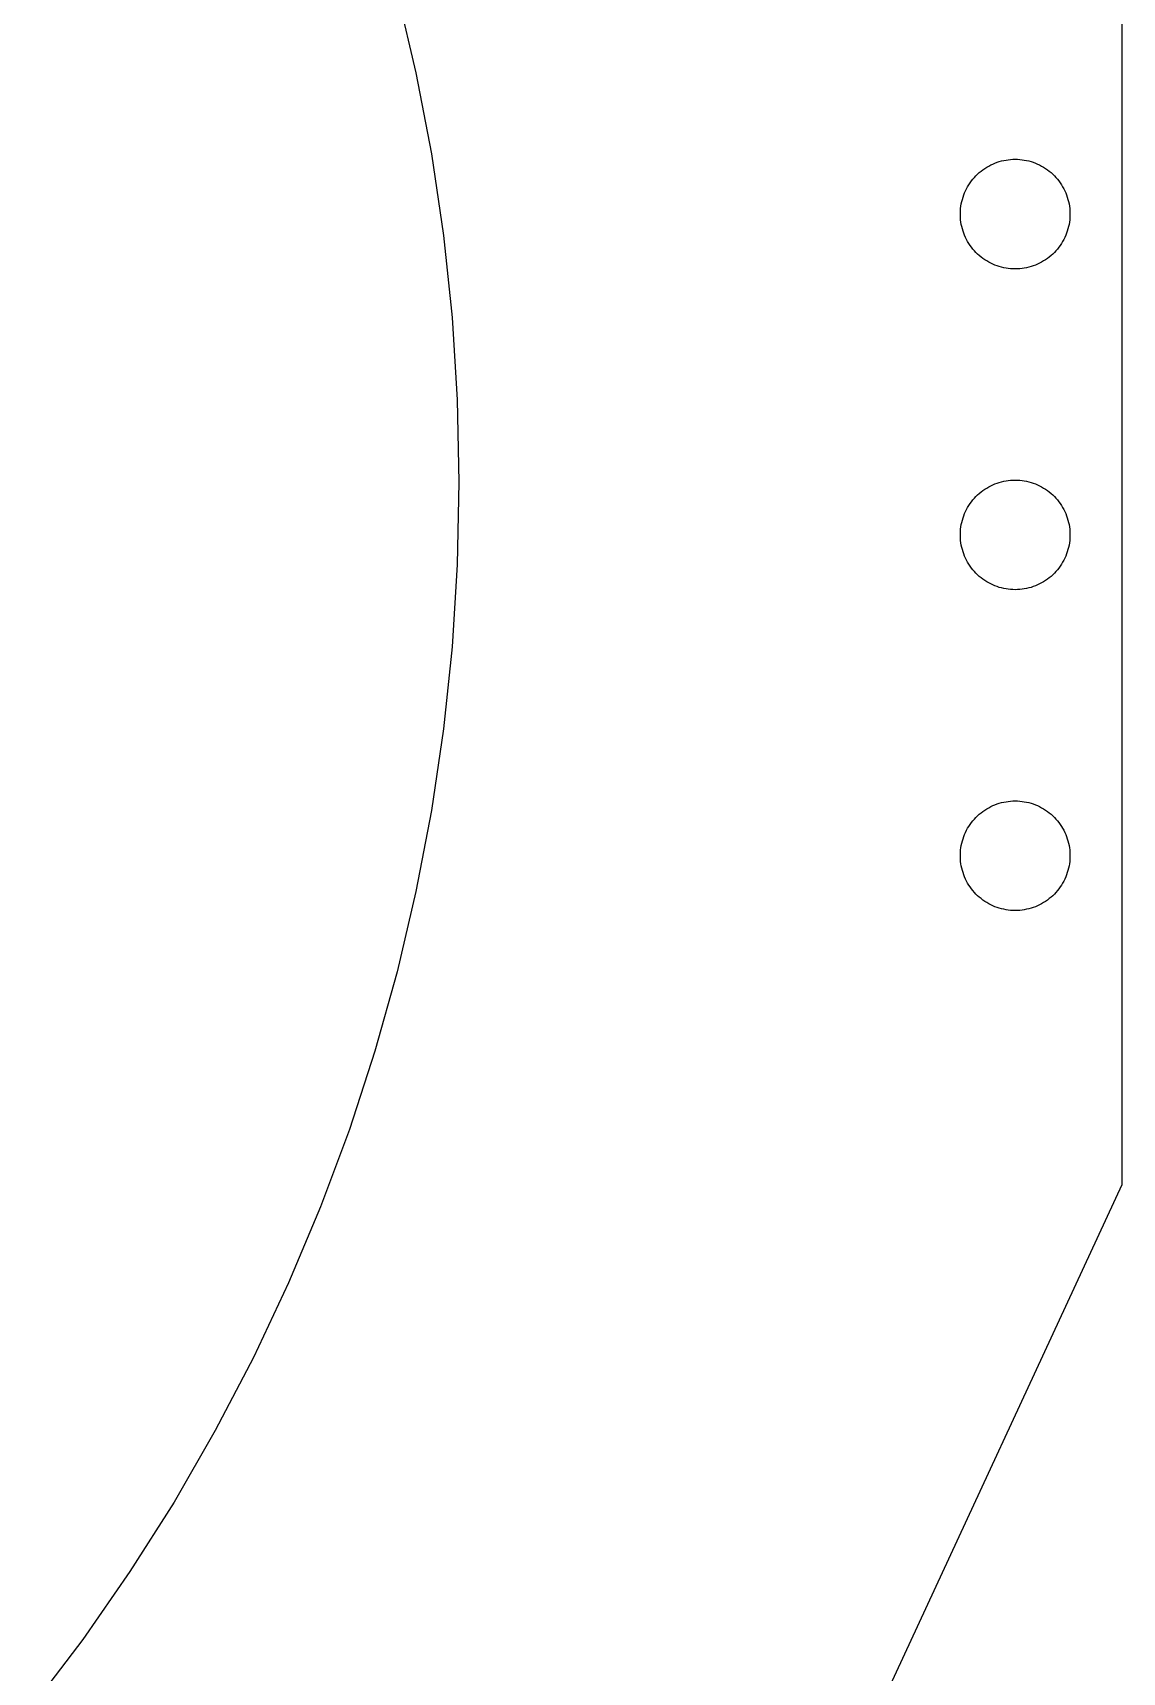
# Model space of a CAD drawing. Header units: metres. Extents: x -5.44 to 3.88, y -4.24 to 5.56.
# Drawn here: x 2.272 to 3.875, y -1.752 to 0.662 of the extents above; entities that cross this region are included whole.
import ezdxf

# ---------------------------------------------------------------- set-up
doc = ezdxf.new("R2010")
doc.units = ezdxf.units.M

msp = doc.modelspace()

# ---------------------------------------------------------------- linework, layer by layer
for p, q in [((3.875, -1.034), (3.875, 4.56599)), ((2.80794, 0.720947), (2.83566, 0.602737)), ((2.83566, 0.602737), (2.85841, 0.483459)), ((2.85841, 0.483459), (2.87614, 0.363342)), ((3.66737, 0.45813), (3.67007, 0.460175)), ((3.67007, 0.460175), (3.67285, 0.462097)), ((3.67285, 0.462097), (3.6757, 0.463913)), ((3.6757, 0.463913), (3.67863, 0.465607)), ((3.67863, 0.465607), (3.68163, 0.467178)), ((3.68163, 0.467178), (3.68469, 0.468613)), ((3.68469, 0.468613), (3.68781, 0.469925)), ((3.68781, 0.469925), (3.69096, 0.4711)), ((3.69096, 0.4711), (3.69418, 0.472137)), ((3.69418, 0.472137), (3.69745, 0.473053)), ((3.69745, 0.473053), (3.70073, 0.473831)), ((3.70073, 0.473831), (3.70406, 0.474457)), ((3.70406, 0.474457), (3.7074, 0.47496)), ((3.7074, 0.47496), (3.71075, 0.475311)), ((3.71075, 0.475311), (3.71413, 0.475525)), ((3.71413, 0.475525), (3.71751, 0.475586)), ((3.71751, 0.475586), (3.72089, 0.475525)), ((3.72089, 0.475525), (3.72426, 0.475311)), ((3.72426, 0.475311), (3.72763, 0.47496)), ((3.72763, 0.47496), (3.73097, 0.474457)), ((3.73097, 0.474457), (3.7343, 0.473831)), ((3.7343, 0.473831), (3.73758, 0.473053)), ((3.73758, 0.473053), (3.74084, 0.472137)), ((3.74084, 0.472137), (3.74405, 0.4711)), ((3.74405, 0.4711), (3.74722, 0.469925)), ((3.74722, 0.469925), (3.75034, 0.468613)), ((3.75034, 0.468613), (3.7534, 0.467178)), ((3.7534, 0.467178), (3.75639, 0.465607)), ((3.75639, 0.465607), (3.75932, 0.463913)), ((3.75932, 0.463913), (3.76218, 0.462097)), ((3.76218, 0.462097), (3.76495, 0.460175)), ((3.76495, 0.460175), (3.76764, 0.45813)), ((3.646, 0.432266), (3.64761, 0.435242)), ((3.64761, 0.435242), (3.64937, 0.438126)), ((3.64937, 0.438126), (3.65125, 0.440948)), ((3.65125, 0.440948), (3.65323, 0.44368)), ((3.65323, 0.44368), (3.65532, 0.44632)), ((3.65532, 0.44632), (3.65753, 0.448883)), ((3.65753, 0.448883), (3.65985, 0.451355)), ((3.65985, 0.451355), (3.66226, 0.45372)), ((3.66226, 0.45372), (3.66478, 0.455978)), ((3.66478, 0.455978), (3.66737, 0.45813)), ((3.76764, 0.45813), (3.77025, 0.455978)), ((3.77025, 0.455978), (3.77277, 0.45372)), ((3.77277, 0.45372), (3.77518, 0.451355)), ((3.77518, 0.451355), (3.7775, 0.448883)), ((3.7775, 0.448883), (3.77969, 0.44632)), ((3.77969, 0.44632), (3.7818, 0.44368)), ((3.7818, 0.44368), (3.78378, 0.440948)), ((3.78378, 0.440948), (3.78566, 0.438126)), ((3.78566, 0.438126), (3.78741, 0.435242)), ((3.78741, 0.435242), (3.78903, 0.432266)), ((3.63823, 0.410004), (3.63893, 0.413315)), ((3.63893, 0.413315), (3.63977, 0.41658)), ((3.63977, 0.41658), (3.64075, 0.419815)), ((3.64075, 0.419815), (3.64186, 0.423019)), ((3.64186, 0.423019), (3.64311, 0.426163)), ((3.64311, 0.426163), (3.64449, 0.429245)), ((3.64449, 0.429245), (3.646, 0.432266)), ((3.78903, 0.432266), (3.79054, 0.429245)), ((3.79054, 0.429245), (3.79192, 0.426163)), ((3.79192, 0.426163), (3.79315, 0.423019)), ((3.79315, 0.423019), (3.79427, 0.419815)), ((3.79427, 0.419815), (3.79524, 0.41658)), ((3.79524, 0.41658), (3.79608, 0.413315)), ((3.79608, 0.413315), (3.7968, 0.410004)), ((3.63683, 0.396576), (3.63696, 0.399948)), ((3.63683, 0.393188), (3.63683, 0.396576)), ((3.63696, 0.389816), (3.63683, 0.393188)), ((3.63696, 0.399948), (3.63725, 0.40332)), ((3.63725, 0.386444), (3.63696, 0.389816)), ((3.63725, 0.40332), (3.63766, 0.406677)), ((3.63766, 0.383087), (3.63725, 0.386444)), ((3.63766, 0.406677), (3.63823, 0.410004)), ((3.7968, 0.410004), (3.79735, 0.406677)), ((3.79735, 0.406677), (3.79778, 0.40332)), ((3.79778, 0.386444), (3.79735, 0.383087)), ((3.79778, 0.40332), (3.79807, 0.399948)), ((3.79807, 0.389816), (3.79778, 0.386444)), ((3.79807, 0.399948), (3.7982, 0.396576)), ((3.7982, 0.393188), (3.79807, 0.389816)), ((3.7982, 0.396576), (3.7982, 0.393188)), ((2.87614, 0.363342), (2.88884, 0.242569)), ((3.63823, 0.379761), (3.63766, 0.383087)), ((3.63893, 0.37645), (3.63823, 0.379761)), ((3.63977, 0.373184), (3.63893, 0.37645)), ((3.64075, 0.369934), (3.63977, 0.373184)), ((3.64186, 0.366745), (3.64075, 0.369934)), ((3.64311, 0.363602), (3.64186, 0.366745)), ((3.64449, 0.360519), (3.64311, 0.363602)), ((3.79192, 0.363602), (3.79054, 0.360519)), ((3.79315, 0.366745), (3.79192, 0.363602)), ((3.79427, 0.369934), (3.79315, 0.366745)), ((3.79524, 0.373184), (3.79427, 0.369934)), ((3.79608, 0.37645), (3.79524, 0.373184)), ((3.7968, 0.379761), (3.79608, 0.37645)), ((3.79735, 0.383087), (3.7968, 0.379761)), ((3.646, 0.357483), (3.64449, 0.360519)), ((3.64761, 0.354523), (3.646, 0.357483)), ((3.64937, 0.351639), (3.64761, 0.354523)), ((3.65125, 0.348816), (3.64937, 0.351639)), ((3.65323, 0.346085), (3.65125, 0.348816)), ((3.65532, 0.34343), (3.65323, 0.346085)), ((3.65753, 0.340881), (3.65532, 0.34343)), ((3.65985, 0.338409), (3.65753, 0.340881)), ((3.66226, 0.336044), (3.65985, 0.338409)), ((3.77518, 0.338409), (3.77277, 0.336044)), ((3.7775, 0.340881), (3.77518, 0.338409)), ((3.77969, 0.34343), (3.7775, 0.340881)), ((3.7818, 0.346085), (3.77969, 0.34343)), ((3.78378, 0.348816), (3.7818, 0.346085)), ((3.78566, 0.351639), (3.78378, 0.348816)), ((3.78741, 0.354523), (3.78566, 0.351639)), ((3.78903, 0.357483), (3.78741, 0.354523)), ((3.79054, 0.360519), (3.78903, 0.357483)), ((3.66478, 0.333786), (3.66226, 0.336044)), ((3.66737, 0.331635), (3.66478, 0.333786)), ((3.67007, 0.32959), (3.66737, 0.331635)), ((3.67285, 0.327652), (3.67007, 0.32959)), ((3.6757, 0.325851), (3.67285, 0.327652)), ((3.67863, 0.324158), (3.6757, 0.325851)), ((3.68163, 0.322586), (3.67863, 0.324158)), ((3.68469, 0.321152), (3.68163, 0.322586)), ((3.68781, 0.319839), (3.68469, 0.321152)), ((3.69096, 0.318665), (3.68781, 0.319839)), ((3.69418, 0.317612), (3.69096, 0.318665)), ((3.69745, 0.316711), (3.69418, 0.317612)), ((3.70073, 0.315933), (3.69745, 0.316711)), ((3.70406, 0.315308), (3.70073, 0.315933)), ((3.7074, 0.314804), (3.70406, 0.315308)), ((3.71075, 0.314453), (3.7074, 0.314804)), ((3.71413, 0.31424), (3.71075, 0.314453)), ((3.71751, 0.314178), (3.71413, 0.31424)), ((3.72089, 0.31424), (3.71751, 0.314178)), ((3.72426, 0.314453), (3.72089, 0.31424)), ((3.72763, 0.314804), (3.72426, 0.314453)), ((3.73097, 0.315308), (3.72763, 0.314804)), ((3.7343, 0.315933), (3.73097, 0.315308)), ((3.73758, 0.316711), (3.7343, 0.315933)), ((3.74084, 0.317612), (3.73758, 0.316711)), ((3.74405, 0.318665), (3.74084, 0.317612)), ((3.74722, 0.319839), (3.74405, 0.318665)), ((3.75034, 0.321152), (3.74722, 0.319839)), ((3.7534, 0.322586), (3.75034, 0.321152)), ((3.75639, 0.324158), (3.7534, 0.322586)), ((3.75932, 0.325851), (3.75639, 0.324158)), ((3.76218, 0.327652), (3.75932, 0.325851)), ((3.76495, 0.32959), (3.76218, 0.327652)), ((3.76764, 0.331635), (3.76495, 0.32959)), ((3.77025, 0.333786), (3.76764, 0.331635)), ((3.77277, 0.336044), (3.77025, 0.333786)), ((2.88884, 0.242569), (2.89647, 0.121384)), ((2.89647, 0.121384), (2.899, 0)), ((2.899, 0), (2.89647, -0.121384)), ((3.69418, -0.000275), (3.69745, 0.00061)), ((3.69745, 0.00061), (3.70073, 0.001389)), ((3.70073, 0.001389), (3.70406, 0.002014)), ((3.70406, 0.002014), (3.7074, 0.002518)), ((3.7074, 0.002518), (3.71075, 0.002869)), ((3.71075, 0.002869), (3.71413, 0.003082)), ((3.71413, 0.003082), (3.71751, 0.003143)), ((3.71751, 0.003143), (3.72089, 0.003082)), ((3.72089, 0.003082), (3.72426, 0.002869)), ((3.72426, 0.002869), (3.72763, 0.002518)), ((3.72763, 0.002518), (3.73097, 0.002014)), ((3.73097, 0.002014), (3.7343, 0.001389)), ((3.7343, 0.001389), (3.73758, 0.00061)), ((3.73758, 0.00061), (3.74084, -0.000275)), ((3.65532, -0.026093), (3.65753, -0.023544)), ((3.65753, -0.023544), (3.65985, -0.021072)), ((3.65985, -0.021072), (3.66226, -0.018707)), ((3.66226, -0.018707), (3.66478, -0.016449)), ((3.66478, -0.016449), (3.66737, -0.014297)), ((3.66737, -0.014297), (3.67007, -0.012253)), ((3.67007, -0.012253), (3.67285, -0.010315)), ((3.67285, -0.010315), (3.6757, -0.008514)), ((3.6757, -0.008514), (3.67863, -0.006821)), ((3.67863, -0.006821), (3.68163, -0.005249)), ((3.68163, -0.005249), (3.68469, -0.003815)), ((3.68469, -0.003815), (3.68781, -0.002502)), ((3.68781, -0.002502), (3.69096, -0.001328)), ((3.69096, -0.001328), (3.69418, -0.000275)), ((3.74084, -0.000275), (3.74405, -0.001328)), ((3.74405, -0.001328), (3.74722, -0.002502)), ((3.74722, -0.002502), (3.75034, -0.003815)), ((3.75034, -0.003815), (3.7534, -0.005249)), ((3.7534, -0.005249), (3.75639, -0.006821)), ((3.75639, -0.006821), (3.75932, -0.008514)), ((3.75932, -0.008514), (3.76218, -0.010315)), ((3.76218, -0.010315), (3.76495, -0.012253)), ((3.76495, -0.012253), (3.76764, -0.014297)), ((3.76764, -0.014297), (3.77025, -0.016449)), ((3.77025, -0.016449), (3.77277, -0.018707)), ((3.77277, -0.018707), (3.77518, -0.021072)), ((3.77518, -0.021072), (3.7775, -0.023544)), ((3.7775, -0.023544), (3.77969, -0.026093)), ((3.64186, -0.049408), (3.64311, -0.046265)), ((3.64311, -0.046265), (3.64449, -0.043182)), ((3.64449, -0.043182), (3.646, -0.040146)), ((3.646, -0.040146), (3.64761, -0.037186)), ((3.64761, -0.037186), (3.64937, -0.034302)), ((3.64937, -0.034302), (3.65125, -0.031479)), ((3.65125, -0.031479), (3.65323, -0.028748)), ((3.65323, -0.028748), (3.65532, -0.026093)), ((3.77969, -0.026093), (3.7818, -0.028748)), ((3.7818, -0.028748), (3.78378, -0.031479)), ((3.78378, -0.031479), (3.78566, -0.034302)), ((3.78566, -0.034302), (3.78741, -0.037186)), ((3.78741, -0.037186), (3.78903, -0.040146)), ((3.78903, -0.040146), (3.79054, -0.043182)), ((3.79054, -0.043182), (3.79192, -0.046265)), ((3.79192, -0.046265), (3.79315, -0.049408)), ((3.63696, -0.072479), (3.63725, -0.069107)), ((3.63725, -0.069107), (3.63766, -0.06575)), ((3.63766, -0.06575), (3.63823, -0.062424)), ((3.63823, -0.062424), (3.63893, -0.059112)), ((3.63893, -0.059112), (3.63977, -0.055847)), ((3.63977, -0.055847), (3.64075, -0.052597)), ((3.64075, -0.052597), (3.64186, -0.049408)), ((3.79315, -0.049408), (3.79427, -0.052597)), ((3.79427, -0.052597), (3.79524, -0.055847)), ((3.79524, -0.055847), (3.79608, -0.059112)), ((3.79608, -0.059112), (3.7968, -0.062424)), ((3.7968, -0.062424), (3.79735, -0.06575)), ((3.79735, -0.06575), (3.79778, -0.069107)), ((3.79778, -0.069107), (3.79807, -0.072479)), ((3.63683, -0.075851), (3.63696, -0.072479)), ((3.63683, -0.079239), (3.63683, -0.075851)), ((3.63696, -0.082611), (3.63683, -0.079239)), ((3.63725, -0.085983), (3.63696, -0.082611)), ((3.63766, -0.08934), (3.63725, -0.085983)), ((3.63823, -0.092667), (3.63766, -0.08934)), ((3.63893, -0.095978), (3.63823, -0.092667)), ((3.63977, -0.099243), (3.63893, -0.095978)), ((3.79608, -0.095978), (3.79524, -0.099243)), ((3.7968, -0.092667), (3.79608, -0.095978)), ((3.79735, -0.08934), (3.7968, -0.092667)), ((3.79778, -0.085983), (3.79735, -0.08934)), ((3.79807, -0.082611), (3.79778, -0.085983)), ((3.79807, -0.072479), (3.7982, -0.075851)), ((3.7982, -0.079239), (3.79807, -0.082611)), ((3.7982, -0.075851), (3.7982, -0.079239)), ((3.64075, -0.102478), (3.63977, -0.099243)), ((3.64186, -0.105682), (3.64075, -0.102478)), ((3.64311, -0.108826), (3.64186, -0.105682)), ((3.64449, -0.111908), (3.64311, -0.108826)), ((3.646, -0.114944), (3.64449, -0.111908)), ((3.64761, -0.117905), (3.646, -0.114944)), ((3.64937, -0.120789), (3.64761, -0.117905)), ((3.78741, -0.117905), (3.78566, -0.120789)), ((3.78903, -0.114944), (3.78741, -0.117905)), ((3.79054, -0.111908), (3.78903, -0.114944)), ((3.79192, -0.108826), (3.79054, -0.111908)), ((3.79315, -0.105682), (3.79192, -0.108826)), ((3.79427, -0.102478), (3.79315, -0.105682)), ((3.79524, -0.099243), (3.79427, -0.102478)), ((2.89647, -0.121384), (2.88884, -0.242569)), ((3.65125, -0.123611), (3.64937, -0.120789)), ((3.65323, -0.126343), (3.65125, -0.123611)), ((3.65532, -0.128998), (3.65323, -0.126343)), ((3.65753, -0.131546), (3.65532, -0.128998)), ((3.65985, -0.134018), (3.65753, -0.131546)), ((3.66226, -0.136383), (3.65985, -0.134018)), ((3.66478, -0.138641), (3.66226, -0.136383)), ((3.66737, -0.140793), (3.66478, -0.138641)), ((3.67007, -0.142838), (3.66737, -0.140793)), ((3.67285, -0.144775), (3.67007, -0.142838)), ((3.6757, -0.146576), (3.67285, -0.144775)), ((3.76218, -0.144775), (3.75932, -0.146576)), ((3.76495, -0.142838), (3.76218, -0.144775)), ((3.76764, -0.140793), (3.76495, -0.142838)), ((3.77025, -0.138641), (3.76764, -0.140793)), ((3.77277, -0.136383), (3.77025, -0.138641)), ((3.77518, -0.134018), (3.77277, -0.136383)), ((3.7775, -0.131546), (3.77518, -0.134018)), ((3.77969, -0.128998), (3.7775, -0.131546)), ((3.7818, -0.126343), (3.77969, -0.128998)), ((3.78378, -0.123611), (3.7818, -0.126343)), ((3.78566, -0.120789), (3.78378, -0.123611)), ((3.67863, -0.14827), (3.6757, -0.146576)), ((3.68163, -0.149841), (3.67863, -0.14827)), ((3.68469, -0.151276), (3.68163, -0.149841)), ((3.68781, -0.152588), (3.68469, -0.151276)), ((3.69096, -0.153763), (3.68781, -0.152588)), ((3.69418, -0.154816), (3.69096, -0.153763)), ((3.69745, -0.155716), (3.69418, -0.154816)), ((3.70073, -0.156494), (3.69745, -0.155716)), ((3.70406, -0.15712), (3.70073, -0.156494)), ((3.7074, -0.157623), (3.70406, -0.15712)), ((3.71075, -0.157974), (3.7074, -0.157623)), ((3.71413, -0.158188), (3.71075, -0.157974)), ((3.71751, -0.158249), (3.71413, -0.158188)), ((3.72089, -0.158188), (3.71751, -0.158249)), ((3.72426, -0.157974), (3.72089, -0.158188)), ((3.72763, -0.157623), (3.72426, -0.157974)), ((3.73097, -0.15712), (3.72763, -0.157623)), ((3.7343, -0.156494), (3.73097, -0.15712)), ((3.73758, -0.155716), (3.7343, -0.156494)), ((3.74084, -0.154816), (3.73758, -0.155716)), ((3.74405, -0.153763), (3.74084, -0.154816)), ((3.74722, -0.152588), (3.74405, -0.153763)), ((3.75034, -0.151276), (3.74722, -0.152588)), ((3.7534, -0.149841), (3.75034, -0.151276)), ((3.75639, -0.14827), (3.7534, -0.149841)), ((3.75932, -0.146576), (3.75639, -0.14827)), ((2.88884, -0.242569), (2.87614, -0.363342)), ((2.87614, -0.363342), (2.85841, -0.483459)), ((3.67007, -0.484695), (3.67285, -0.482758)), ((3.67285, -0.482758), (3.6757, -0.480957)), ((3.6757, -0.480957), (3.67863, -0.479263)), ((3.67863, -0.479263), (3.68163, -0.477692)), ((3.68163, -0.477692), (3.68469, -0.476257)), ((3.68469, -0.476257), (3.68781, -0.474945)), ((3.68781, -0.474945), (3.69096, -0.47377)), ((3.69096, -0.47377), (3.69418, -0.472717)), ((3.69418, -0.472717), (3.69745, -0.471817)), ((3.69745, -0.471817), (3.70073, -0.471039)), ((3.70073, -0.471039), (3.70406, -0.470413)), ((3.70406, -0.470413), (3.7074, -0.46991)), ((3.7074, -0.46991), (3.71075, -0.469559)), ((3.71075, -0.469559), (3.71413, -0.469345)), ((3.71413, -0.469345), (3.71751, -0.469284)), ((3.71751, -0.469284), (3.72089, -0.469345)), ((3.72089, -0.469345), (3.72426, -0.469559)), ((3.72426, -0.469559), (3.72763, -0.46991)), ((3.72763, -0.46991), (3.73097, -0.470413)), ((3.73097, -0.470413), (3.7343, -0.471039)), ((3.7343, -0.471039), (3.73758, -0.471817)), ((3.73758, -0.471817), (3.74084, -0.472717)), ((3.74084, -0.472717), (3.74405, -0.47377)), ((3.74405, -0.47377), (3.74722, -0.474945)), ((3.74722, -0.474945), (3.75034, -0.476257)), ((3.75034, -0.476257), (3.7534, -0.477692)), ((3.7534, -0.477692), (3.75639, -0.479263)), ((3.75639, -0.479263), (3.75932, -0.480957)), ((3.75932, -0.480957), (3.76218, -0.482758)), ((3.76218, -0.482758), (3.76495, -0.484695)), ((2.85841, -0.483459), (2.83566, -0.602737)), ((3.64761, -0.509628), (3.64937, -0.506744)), ((3.64937, -0.506744), (3.65125, -0.503922)), ((3.65125, -0.503922), (3.65323, -0.50119)), ((3.65323, -0.50119), (3.65532, -0.498535)), ((3.65532, -0.498535), (3.65753, -0.495987)), ((3.65753, -0.495987), (3.65985, -0.493515)), ((3.65985, -0.493515), (3.66226, -0.49115)), ((3.66226, -0.49115), (3.66478, -0.488892)), ((3.66478, -0.488892), (3.66737, -0.48674)), ((3.66737, -0.48674), (3.67007, -0.484695)), ((3.76495, -0.484695), (3.76764, -0.48674)), ((3.76764, -0.48674), (3.77025, -0.488892)), ((3.77025, -0.488892), (3.77277, -0.49115)), ((3.77277, -0.49115), (3.77518, -0.493515)), ((3.77518, -0.493515), (3.7775, -0.495987)), ((3.7775, -0.495987), (3.77969, -0.498535)), ((3.77969, -0.498535), (3.7818, -0.50119)), ((3.7818, -0.50119), (3.78378, -0.503922)), ((3.78378, -0.503922), (3.78566, -0.506744)), ((3.78566, -0.506744), (3.78741, -0.509628)), ((3.63893, -0.531555), (3.63977, -0.528275)), ((3.63977, -0.528275), (3.64075, -0.52504)), ((3.64075, -0.52504), (3.64186, -0.521851)), ((3.64186, -0.521851), (3.64311, -0.518707)), ((3.64311, -0.518707), (3.64449, -0.515625)), ((3.64449, -0.515625), (3.646, -0.512589)), ((3.646, -0.512589), (3.64761, -0.509628)), ((3.78741, -0.509628), (3.78903, -0.512589)), ((3.78903, -0.512589), (3.79054, -0.515625)), ((3.79054, -0.515625), (3.79192, -0.518707)), ((3.79192, -0.518707), (3.79315, -0.521851)), ((3.79315, -0.521851), (3.79427, -0.52504)), ((3.79427, -0.52504), (3.79524, -0.528275)), ((3.79524, -0.528275), (3.79608, -0.531555)), ((3.63683, -0.548294), (3.63696, -0.544922)), ((3.63683, -0.551682), (3.63683, -0.548294)), ((3.63696, -0.555054), (3.63683, -0.551682)), ((3.63696, -0.544922), (3.63725, -0.54155)), ((3.63725, -0.558426), (3.63696, -0.555054)), ((3.63725, -0.54155), (3.63766, -0.538193)), ((3.63766, -0.538193), (3.63823, -0.534866)), ((3.63823, -0.534866), (3.63893, -0.531555)), ((3.79608, -0.531555), (3.7968, -0.534866)), ((3.7968, -0.534866), (3.79735, -0.538193)), ((3.79735, -0.538193), (3.79778, -0.54155)), ((3.79778, -0.54155), (3.79807, -0.544922)), ((3.79807, -0.555054), (3.79778, -0.558426)), ((3.79807, -0.544922), (3.7982, -0.548294)), ((3.7982, -0.551682), (3.79807, -0.555054)), ((3.7982, -0.548294), (3.7982, -0.551682)), ((3.63766, -0.561768), (3.63725, -0.558426)), ((3.63823, -0.565109), (3.63766, -0.561768)), ((3.63893, -0.56842), (3.63823, -0.565109)), ((3.63977, -0.571686), (3.63893, -0.56842)), ((3.64075, -0.574921), (3.63977, -0.571686)), ((3.64186, -0.578125), (3.64075, -0.574921)), ((3.64311, -0.581268), (3.64186, -0.578125)), ((3.79315, -0.578125), (3.79192, -0.581268)), ((3.79427, -0.574921), (3.79315, -0.578125)), ((3.79524, -0.571686), (3.79427, -0.574921)), ((3.79608, -0.56842), (3.79524, -0.571686)), ((3.7968, -0.565109), (3.79608, -0.56842)), ((3.79735, -0.561768), (3.7968, -0.565109)), ((3.79778, -0.558426), (3.79735, -0.561768)), ((2.83566, -0.602737), (2.80794, -0.720947)), ((3.64449, -0.584351), (3.64311, -0.581268)), ((3.646, -0.587372), (3.64449, -0.584351)), ((3.64761, -0.590332), (3.646, -0.587372)), ((3.64937, -0.593231), (3.64761, -0.590332)), ((3.65125, -0.596054), (3.64937, -0.593231)), ((3.65323, -0.598785), (3.65125, -0.596054)), ((3.65532, -0.601425), (3.65323, -0.598785)), ((3.65753, -0.603989), (3.65532, -0.601425)), ((3.77969, -0.601425), (3.7775, -0.603989)), ((3.7818, -0.598785), (3.77969, -0.601425)), ((3.78378, -0.596054), (3.7818, -0.598785)), ((3.78566, -0.593231), (3.78378, -0.596054)), ((3.78741, -0.590332), (3.78566, -0.593231)), ((3.78903, -0.587372), (3.78741, -0.590332)), ((3.79054, -0.584351), (3.78903, -0.587372)), ((3.79192, -0.581268), (3.79054, -0.584351)), ((3.65985, -0.606461), (3.65753, -0.603989)), ((3.66226, -0.608826), (3.65985, -0.606461)), ((3.66478, -0.611084), (3.66226, -0.608826)), ((3.66737, -0.613235), (3.66478, -0.611084)), ((3.67007, -0.61528), (3.66737, -0.613235)), ((3.67285, -0.617203), (3.67007, -0.61528)), ((3.6757, -0.619019), (3.67285, -0.617203)), ((3.67863, -0.620712), (3.6757, -0.619019)), ((3.68163, -0.622284), (3.67863, -0.620712)), ((3.68469, -0.623718), (3.68163, -0.622284)), ((3.68781, -0.625031), (3.68469, -0.623718)), ((3.69096, -0.626205), (3.68781, -0.625031)), ((3.69418, -0.627243), (3.69096, -0.626205)), ((3.69745, -0.628159), (3.69418, -0.627243)), ((3.74084, -0.627243), (3.73758, -0.628159)), ((3.74405, -0.626205), (3.74084, -0.627243)), ((3.74722, -0.625031), (3.74405, -0.626205)), ((3.75034, -0.623718), (3.74722, -0.625031)), ((3.7534, -0.622284), (3.75034, -0.623718)), ((3.75639, -0.620712), (3.7534, -0.622284)), ((3.75932, -0.619019), (3.75639, -0.620712)), ((3.76218, -0.617203), (3.75932, -0.619019)), ((3.76495, -0.61528), (3.76218, -0.617203)), ((3.76764, -0.613235), (3.76495, -0.61528)), ((3.77025, -0.611084), (3.76764, -0.613235)), ((3.77277, -0.608826), (3.77025, -0.611084)), ((3.77518, -0.606461), (3.77277, -0.608826)), ((3.7775, -0.603989), (3.77518, -0.606461)), ((3.70073, -0.628937), (3.69745, -0.628159)), ((3.70406, -0.629562), (3.70073, -0.628937)), ((3.7074, -0.630051), (3.70406, -0.629562)), ((3.71075, -0.630417), (3.7074, -0.630051)), ((3.71413, -0.630615), (3.71075, -0.630417)), ((3.71751, -0.630692), (3.71413, -0.630615)), ((3.72089, -0.630615), (3.71751, -0.630692)), ((3.72426, -0.630417), (3.72089, -0.630615)), ((3.72763, -0.630051), (3.72426, -0.630417)), ((3.73097, -0.629562), (3.72763, -0.630051)), ((3.7343, -0.628937), (3.73097, -0.629562)), ((3.73758, -0.628159), (3.7343, -0.628937)), ((2.80794, -0.720947), (2.77528, -0.837906)), ((2.77528, -0.837906), (2.73775, -0.953384)), ((2.73775, -0.953384), (2.69543, -1.06718)), ((2.93944, -3.05586), (3.875, -1.034)), ((2.69543, -1.06718), (2.64838, -1.17912)), ((2.64838, -1.17912), (2.59668, -1.289)), ((2.59668, -1.289), (2.54042, -1.39661)), ((2.54042, -1.39661), (2.47971, -1.50175)), ((2.47971, -1.50175), (2.41464, -1.60428)), ((2.41464, -1.60428), (2.34535, -1.70399)), ((2.34535, -1.70399), (2.27193, -1.8007))]:
    msp.add_line(p, q)

doc.saveas('drawing.dxf')
